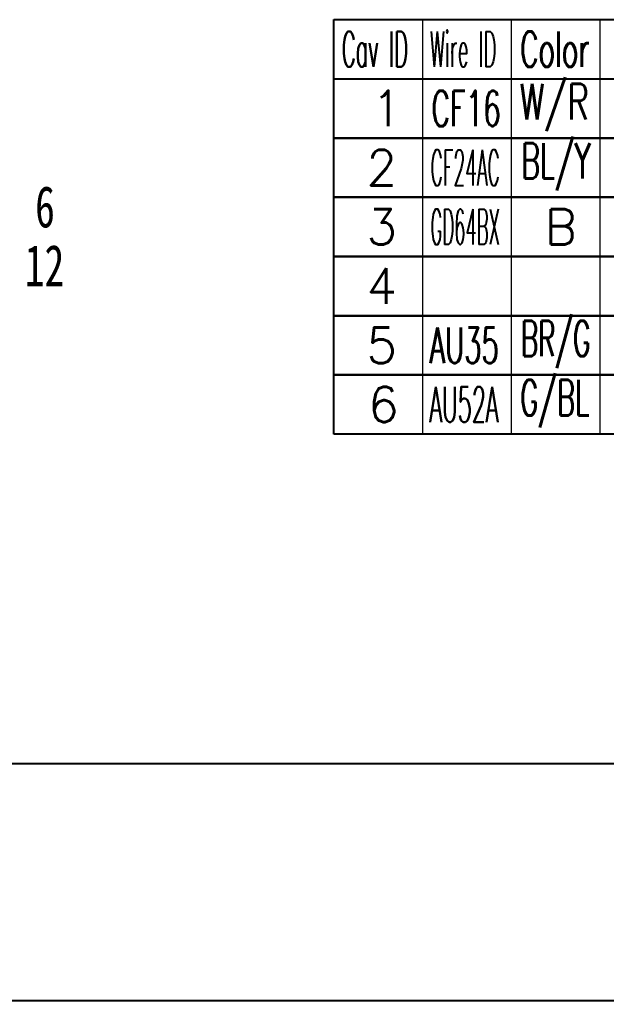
# Model space of a CAD drawing. Header units: inches. Extents: x 47316 to 59086, y 3141 to 11743.
# Drawn here: x 52910.5 to 52960.1, y 8232.5 to 8315.3 of the extents above; entities that cross this region are included whole.
import ezdxf

# ---------------------------------------------------------------- set-up
doc = ezdxf.new("R2010")
doc.units = ezdxf.units.IN
doc.header["$MEASUREMENT"] = 0
doc.layers.add('___SHELL', color=7, linetype='Continuous')
doc.styles.add('MtX_FangSong_GB2312', font='')
doc.styles.get("Standard").update_dxf_attribs({"font": ''})
doc.styles.get('MtX_FangSong_GB2312').set_extended_font_data('FangSong_GB2312')
doc.styles.get('Standard').set_extended_font_data('SimSun')

msp = doc.modelspace()

# ---------------------------------------------------------------- linework, layer by layer
at = {"color": 0, "linetype": 'Continuous', "lineweight": -2}
for p, q in [((52937.061, 8315.264), (53102.061, 8315.264)), ((52937.061, 8310.264), (52937.061, 8315.264)), ((52937.061, 8310.264), (53102.061, 8310.264))]:
    msp.add_line(p, q, dxfattribs=at)
at = {"color": 7, "linetype": 'Continuous', "lineweight": 15}
for p, q in [((52944.561, 8310.264), (52944.561, 8315.264)), ((52952.061, 8310.264), (52952.061, 8315.264)), ((52959.561, 8310.264), (52959.561, 8315.264))]:
    msp.add_line(p, q, dxfattribs=at)
at = {"color": 102, "linetype": 'Continuous', "lineweight": 15}
for p, q in [((52944.561, 8305.264), (52944.561, 8310.264)), ((52952.061, 8305.264), (52952.061, 8310.264)), ((52959.561, 8305.264), (52959.561, 8310.264)), ((52944.561, 8300.264), (52944.561, 8305.264)), ((52952.061, 8300.264), (52952.061, 8305.264)), ((52959.561, 8300.264), (52959.561, 8305.264)), ((52944.561, 8295.264), (52944.561, 8300.264)), ((52952.061, 8295.264), (52952.061, 8300.264)), ((52959.561, 8295.264), (52959.561, 8300.264)), ((52944.561, 8290.264), (52944.561, 8295.264)), ((52952.061, 8290.264), (52952.061, 8295.264)), ((52959.561, 8290.264), (52959.561, 8295.264)), ((52944.561, 8285.264), (52944.561, 8290.264)), ((52952.061, 8285.264), (52952.061, 8290.264)), ((52959.561, 8285.264), (52959.561, 8290.264)), ((52944.561, 8280.264), (52944.561, 8285.264)), ((52952.061, 8280.264), (52952.061, 8285.264)), ((52959.561, 8280.264), (52959.561, 8285.264))]:
    msp.add_line(p, q, dxfattribs=at)
at = {"color": 0, "lineweight": -2}
for p, q in [((50267.929, 8252.452), (56171.929, 8252.452)), ((50247.929, 8232.452), (56191.929, 8232.452))]:
    msp.add_line(p, q, dxfattribs=at)
at = {"color": 0, "linetype": 'Continuous', "lineweight": -2}
for points in [[(52937.061, 8305.264), (52937.061, 8310.264), (53019.561, 8310.264), (53019.561, 8305.264)], [(52937.061, 8300.264), (52937.061, 8305.264), (53019.561, 8305.264), (53019.561, 8300.264)], [(52937.061, 8295.264), (52937.061, 8300.264), (53019.561, 8300.264), (53019.561, 8295.264)], [(52937.061, 8290.264), (52937.061, 8295.264), (53019.561, 8295.264), (53019.561, 8290.264)], [(52937.061, 8285.264), (52937.061, 8290.264), (53019.561, 8290.264), (53019.561, 8285.264)], [(52937.061, 8280.264), (52937.061, 8285.264), (53019.561, 8285.264), (53019.561, 8280.264)]]:
    msp.add_lwpolyline(points, close=True, dxfattribs=at)

# ---------------------------------------------------------------- texts
at = {"color": 7, "linetype": 'Continuous', "lineweight": 15, "char_height": 3, "attachment_point": 1}
for s, insert, width in [('\\Fromans.shx;\\W0.4026548673;\\T1.0000000000;\\o\\lWire ID', (52945.176, 8314.264), 6.5), ('\\Fromans.shx;\\W0.4292452830;\\T1.0000000000;\\o\\lCav ID', (52937.745, 8314.264), 6.5), ('\\Fromans.shx;\\W0.5687500000;\\T1.0000000000;\\o\\lColor', (52952.805, 8314.264), 6.5), ('\\Fromans.shx;\\W1.0000000000;\\T1.0000000000;\\o\\l1', (52940.24, 8309.264), 2.85714), ('\\Fromans.shx;\\W1.0000000000;\\T1.0000000000;\\o\\l2', (52939.811, 8304.264), 2.85714), ('\\Fromans.shx;\\W1.0000000000;\\T1.0000000000;\\o\\l3', (52939.811, 8299.264), 2.85714), ('\\Fromans.shx;\\W1.0000000000;\\T1.0000000000;\\o\\l4', (52939.811, 8294.264), 2.85714), ('\\Fromans.shx;\\W1.0000000000;\\T1.0000000000;\\o\\l5', (52939.811, 8289.264), 2.85714), ('\\Fromans.shx;\\W1.0000000000;\\T1.0000000000;\\o\\l6', (52939.954, 8284.264), 2.85714)]:
    msp.add_mtext(s, dxfattribs=dict(at, insert=insert, width=width))
at = {"color": 140, "linetype": 'Continuous', "lineweight": 15, "char_height": 3, "attachment_point": 1}
for s, insert, width in [('\\Fromans.shx;\\W0.6791044776;\\T1.0000000000;\\o\\lW/R', (52952.755, 8309.835), 6.5), ('\\Fromans.shx;\\W0.5833333333;\\T1.0000000000;\\o\\lBL/Y', (52952.895, 8304.835), 6.5), ('\\Fromans.shx;\\W1.0000000000;\\T1.0000000000;\\o\\lB', (52954.883, 8299.264), 3), ('\\Fromans.shx;\\W0.5352941176;\\T1.0000000000;\\o\\lBR/G', (52952.867, 8289.835), 6.5), ('\\Fromans.shx;\\W0.5617283951;\\T1.0000000000;\\o\\lG/BL', (52952.802, 8284.835), 6.5)]:
    msp.add_mtext(s, dxfattribs=dict(at, insert=insert, width=width))
at = {"color": 21, "linetype": 'Continuous', "lineweight": 15, "char_height": 3, "width": 6.5, "attachment_point": 1}
for s, insert in [('\\Fromans.shx;\\W0.5759493671;\\T1.0000000000;\\o\\lCF16', (52945.308, 8309.264)), ('\\Fromans.shx;\\W0.3855932203;\\T1.0000000000;\\o\\lCF24AC', (52945.226, 8304.264)), ('\\Fromans.shx;\\W0.3699186992;\\T1.0000000000;\\o\\lGD64BX', (52945.22, 8299.264)), ('\\Fromans.shx;\\W0.5687500000;\\T1.0000000000;\\o\\lAU35', (52945.142, 8289.264)), ('\\Fromans.shx;\\W0.4642857143;\\T1.0000000000;\\o\\lAU52A', (52945.128, 8284.264))]:
    msp.add_mtext(s, dxfattribs=dict(at, insert=insert))
at = {"layer": '___SHELL', "color": 0, "lineweight": -2, "style": 'MtX_FangSong_GB2312', "width": 0.7}
for s, p in [('6', (52911.828, 8297.719)), ('12', (52910.954, 8292.749))]:
    msp.add_text(s, height=3.5, dxfattribs=at).set_placement(p)

doc.saveas('drawing.dxf')
